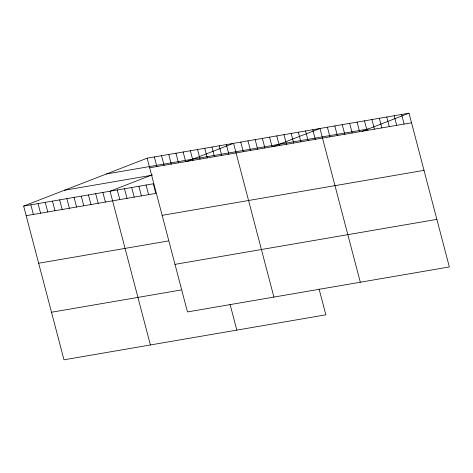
<?xml version="1.0" encoding="UTF-8"?>
<svg xmlns="http://www.w3.org/2000/svg" width="473" height="473" viewBox="0 0 473 473"><rect width="100%" height="100%" fill="white"/><g stroke="black" fill="none" stroke-linecap="round" stroke-linejoin="round"><path stroke-width="0.71" d="M319.086 289.003L325.862 314.823L63.985 359.811L23.65 206.062L147.138 158.177L409.015 113.189L449.35 266.938L187.474 311.926L147.138 158.177M152.152 174.898L110.067 191.216L150.402 344.965M186.811 161.459L233.561 143.331L273.897 297.079M273.228 146.612L319.979 128.485L360.314 282.233M362.265 131.317L409.015 113.189M106.39 173.981L368.26 128.987M149.663 167.785L411.534 122.797M64.399 190.258L152.259 175.164M23.65 206.062L153.276 183.796L155.8 193.404L26.169 215.67M162.138 215.351L424.015 170.363M38.65 263.236L168.276 240.97M174.998 264.36L436.869 219.371M51.504 312.245L181.135 289.979M401.595 114.46L404.113 124.068M394.175 115.737L396.693 125.345M386.754 117.008L389.273 126.616M379.334 118.285L381.859 127.893M371.914 119.563L374.439 129.17M364.494 120.834L367.018 130.442M357.074 122.111L359.598 131.719M349.659 123.382L352.178 132.99M342.239 124.659L344.758 134.267M334.819 125.936L337.338 135.544M327.399 127.207L329.918 136.815M312.777 129.72L315.296 139.328M305.576 130.956L308.094 140.564M298.374 132.198L300.893 141.805M291.173 133.433L293.692 143.041M283.971 134.669L286.49 144.277M276.77 135.905L279.289 145.513M269.569 137.146L272.087 146.754M262.367 138.382L264.886 147.99M255.166 139.618L257.684 149.226M247.964 140.853L250.483 150.461M240.763 142.095L243.282 151.703M226.36 144.567L228.879 154.174M219.159 145.802L221.677 155.41M211.957 147.044L214.476 156.652M204.75 148.28L207.275 157.887M197.548 149.515L200.073 159.123M190.347 150.751L192.872 160.359M230.049 304.299L236.825 330.119M183.146 151.993L185.67 161.6M175.944 153.228L178.469 162.836M168.743 154.464L171.267 164.072M161.541 155.7L164.066 165.308M154.34 156.941L156.865 166.549M146.074 185.032L148.599 194.639M138.873 186.267L141.397 195.875M131.671 187.503L134.196 197.111M124.47 188.745L126.995 198.353M117.269 189.98L119.793 199.588M102.866 192.452L105.39 202.06M95.664 193.694L98.183 203.301M88.463 194.929L90.982 204.537M81.261 196.165L83.78 205.773M74.06 197.401L76.579 207.008M66.859 198.642L69.377 208.25M59.657 199.878L62.176 209.486M52.456 201.114L54.974 210.721M45.254 202.349L47.773 211.957M38.053 203.591L40.572 213.199M30.851 204.827L33.37 214.435"/></g></svg>
